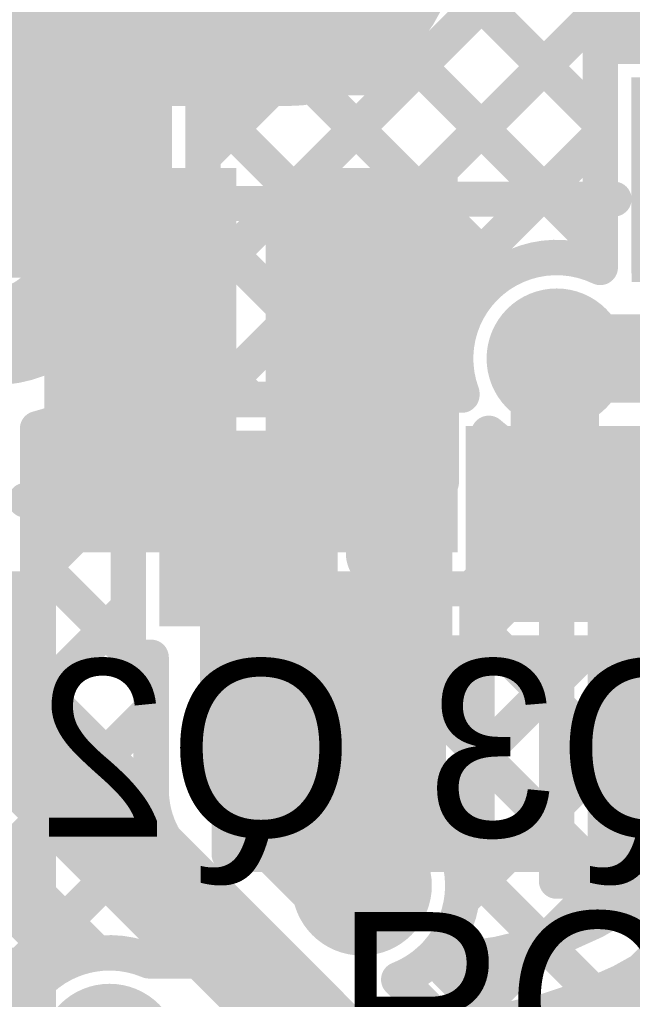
# Model space of a CAD drawing. Header units: millimetres. Extents: x 3.06 to 5.82, y 1.29 to 3.84.
# Drawn here: x 5.3687 to 5.5071, y 2.6743 to 2.8955 of the extents above; entities that cross this region are included whole.
import ezdxf

# ---------------------------------------------------------------- set-up
doc = ezdxf.new("R2010")
doc.units = ezdxf.units.MM
doc.header["$MEASUREMENT"] = 0
for name, color, linetype in [('BottomLayer', 5, 'Continuous'), ('BottomOverlay', 54, 'Continuous'), ('BottomPaste', 16, 'Continuous'), ('BottomSolder', 6, 'Continuous'), ('MultiLayer', 9, 'Continuous'), ('TopLayer', 1, 'Continuous'), ('TopOverlay', 2, 'Continuous'), ('TopPaste', 8, 'Continuous'), ('TopSolder', 216, 'Continuous'), ('ViaHoleLayer', 16, 'Continuous')]:
    doc.layers.add(name, color=color, linetype=linetype)

# ---------------------------------------------------------------- blocks, each defined once
blk = doc.blocks.new('SOT_23_B_62')
at = {"layer": 'BottomLayer'}
for points in [[(-0.05354, 0.02126), (-0.02126, 0.02126), (-0.05354, 0.05748), (-0.02126, 0.05748)], [(0.02126, 0.02126), (0.05354, 0.02126), (0.02126, 0.05748), (0.05354, 0.05748)], [(-0.01614, -0.05748), (0.01614, -0.05748), (-0.01614, -0.02126), (0.01614, -0.02126)]]:
    blk.add_solid(points, dxfattribs=at)
at = {"layer": 'BottomOverlay'}
for points, const_width in [([(-0.06439, 0.045, 1), (-0.07161, 0.045, 1)], 0.01), ([(-0.07411, 0.045, 1), (-0.06911, 0.045, 1)], 0.005), ([(-0.06689, 0.045, 1), (-0.06189, 0.045, 1)], 0.005), ([(-0.01497, 0.033, 1), (-0.01103, 0.033, 1)], 0.00394), ([(0.01103, 0.033, 1), (0.01497, 0.033, 1)], 0.00394), ([(-0.06497, 0.03, 1), (-0.06103, 0.03, 1)], 0.00394), ([(0.06103, 0.03, 1), (0.06497, 0.03, 1)], 0.00394), ([(-0.06497, -0.034, 1), (-0.06103, -0.034, 1)], 0.00394), ([(-0.06497, -0.034, 1), (-0.06103, -0.034, 1)], 0.00394), ([(-0.02597, -0.034, 1), (-0.02203, -0.034, 1)], 0.00394), ([(0.02203, -0.034, 1), (0.02597, -0.034, 1)], 0.00394), ([(0.06103, -0.034, 1), (0.06497, -0.034, 1)], 0.00394), ([(0.06103, -0.034, 1), (0.06497, -0.034, 1)], 0.00394)]:
    blk.add_lwpolyline(points, format="xyb", close=True, dxfattribs=dict(at, const_width=const_width))
at = {"layer": 'BottomOverlay', "const_width": 0.00787}
for points in [[(0.013, 0.033), (-0.013, 0.033)], [(-0.063, 0.03), (-0.063, -0.034)], [(0.063, 0.03), (0.063, -0.034)], [(-0.024, -0.034), (-0.063, -0.034)], [(0.063, -0.034), (0.024, -0.034)]]:
    blk.add_lwpolyline(points, dxfattribs=at)
at = {"layer": 'BottomPaste'}
for points in [[(-0.05354, 0.02126), (-0.02126, 0.02126), (-0.05354, 0.05748), (-0.02126, 0.05748)], [(0.02126, 0.02126), (0.05354, 0.02126), (0.02126, 0.05748), (0.05354, 0.05748)], [(-0.01614, -0.05748), (0.01614, -0.05748), (-0.01614, -0.02126), (0.01614, -0.02126)]]:
    blk.add_solid(points, dxfattribs=at)
at = {"layer": 'BottomSolder'}
for points in [[(-0.05754, 0.01726), (-0.01726, 0.01726), (-0.05754, 0.06148), (-0.01726, 0.06148)], [(0.01726, 0.01726), (0.05754, 0.01726), (0.01726, 0.06148), (0.05754, 0.06148)], [(-0.02014, -0.06148), (0.02014, -0.06148), (-0.02014, -0.01726), (0.02014, -0.01726)]]:
    blk.add_solid(points, dxfattribs=at)
blk = doc.blocks.new('ESP32_WROOM_32__16MB__63')
at = {"layer": 'TopLayer'}
for points in [[(0.19803, -0.38406), (0.19803, -0.30531), (0.1626, -0.38406), (0.1626, -0.30531)], [(0.24803, -0.38406), (0.24803, -0.30531), (0.2126, -0.38406), (0.2126, -0.30531)]]:
    blk.add_solid(points, dxfattribs=at)
at = {"layer": 'TopOverlay', "const_width": 0.01}
blk.add_lwpolyline([(0.268, -0.37), (0.366, -0.37)], dxfattribs=at)
at = {"layer": 'TopOverlay', "const_width": 0.005}
blk.add_lwpolyline([(0.2655, -0.37, 1), (0.2705, -0.37, 1)], format="xyb", close=True, dxfattribs=at)
at = {"layer": 'TopPaste'}
for points in [[(0.19803, -0.38406), (0.19803, -0.30531), (0.1626, -0.38406), (0.1626, -0.30531)], [(0.24803, -0.38406), (0.24803, -0.30531), (0.2126, -0.38406), (0.2126, -0.30531)]]:
    blk.add_solid(points, dxfattribs=at)
at = {"layer": 'TopSolder'}
for points in [[(0.29128, -0.27703), (0.37802, -0.27703), (0.29128, -0.2336), (0.37802, -0.2336)], [(0.29128, -0.32703), (0.37802, -0.32703), (0.29128, -0.2836), (0.37802, -0.2836)], [(0.20203, -0.38806), (0.20203, -0.30131), (0.1586, -0.38806), (0.1586, -0.30131)], [(0.25203, -0.38806), (0.25203, -0.30131), (0.2086, -0.38806), (0.2086, -0.30131)]]:
    blk.add_solid(points, dxfattribs=at)
blk = doc.blocks.new('RES_0805_64')
at = {"layer": 'TopLayer'}
for points in [[(-0.06, -0.025), (-0.02, -0.025), (-0.06, 0.025), (-0.02, 0.025)], [(0.02, -0.025), (0.06, -0.025), (0.02, 0.025), (0.06, 0.025)]]:
    blk.add_solid(points, dxfattribs=at)
at = {"layer": 'TopOverlay', "const_width": 0.00787}
for points in [[(-0.065, 0.03), (0.065, 0.03)], [(-0.065, 0.03), (-0.065, -0.03)], [(0.065, 0.03), (0.065, -0.03)], [(-0.065, -0.03), (0.065, -0.03)]]:
    blk.add_lwpolyline(points, dxfattribs=at)
at = {"layer": 'TopOverlay', "const_width": 0.00394}
for points in [[(-0.06697, 0.03, 1), (-0.06303, 0.03, 1)], [(-0.06697, 0.03, 1), (-0.06303, 0.03, 1)], [(0.06303, 0.03, 1), (0.06697, 0.03, 1)], [(0.06303, 0.03, 1), (0.06697, 0.03, 1)], [(-0.06697, -0.03, 1), (-0.06303, -0.03, 1)], [(-0.06697, -0.03, 1), (-0.06303, -0.03, 1)], [(0.06303, -0.03, 1), (0.06697, -0.03, 1)], [(0.06303, -0.03, 1), (0.06697, -0.03, 1)]]:
    blk.add_lwpolyline(points, format="xyb", close=True, dxfattribs=at)
at = {"layer": 'TopPaste'}
for points in [[(-0.06, -0.025), (-0.02, -0.025), (-0.06, 0.025), (-0.02, 0.025)], [(0.02, -0.025), (0.06, -0.025), (0.02, 0.025), (0.06, 0.025)]]:
    blk.add_solid(points, dxfattribs=at)
at = {"layer": 'TopSolder'}
for points in [[(-0.064, -0.029), (-0.016, -0.029), (-0.064, 0.029), (-0.016, 0.029)], [(0.016, -0.029), (0.064, -0.029), (0.016, 0.029), (0.064, 0.029)]]:
    blk.add_solid(points, dxfattribs=at)
blk = doc.blocks.new('RES_0805_65')
at = {"layer": 'TopLayer'}
for points in [[(-0.06, -0.025), (-0.02, -0.025), (-0.06, 0.025), (-0.02, 0.025)], [(0.02, -0.025), (0.06, -0.025), (0.02, 0.025), (0.06, 0.025)]]:
    blk.add_solid(points, dxfattribs=at)
at = {"layer": 'TopOverlay', "const_width": 0.00787}
for points in [[(-0.065, 0.03), (0.065, 0.03)], [(-0.065, -0.03), (-0.065, 0.03)], [(0.065, -0.03), (0.065, 0.03)], [(-0.065, -0.03), (0.065, -0.03)]]:
    blk.add_lwpolyline(points, dxfattribs=at)
at = {"layer": 'TopOverlay', "const_width": 0.00394}
for points in [[(-0.06697, 0.03, 1), (-0.06303, 0.03, 1)], [(-0.06697, 0.03, 1), (-0.06303, 0.03, 1)], [(0.06303, 0.03, 1), (0.06697, 0.03, 1)], [(0.06303, 0.03, 1), (0.06697, 0.03, 1)], [(-0.06697, -0.03, 1), (-0.06303, -0.03, 1)], [(-0.06697, -0.03, 1), (-0.06303, -0.03, 1)], [(0.06303, -0.03, 1), (0.06697, -0.03, 1)], [(0.06303, -0.03, 1), (0.06697, -0.03, 1)]]:
    blk.add_lwpolyline(points, format="xyb", close=True, dxfattribs=at)
at = {"layer": 'TopPaste'}
for points in [[(-0.06, -0.025), (-0.02, -0.025), (-0.06, 0.025), (-0.02, 0.025)], [(0.02, -0.025), (0.06, -0.025), (0.02, 0.025), (0.06, 0.025)]]:
    blk.add_solid(points, dxfattribs=at)
at = {"layer": 'TopSolder'}
for points in [[(-0.064, -0.029), (-0.016, -0.029), (-0.064, 0.029), (-0.016, 0.029)], [(0.016, -0.029), (0.064, -0.029), (0.016, 0.029), (0.064, 0.029)]]:
    blk.add_solid(points, dxfattribs=at)
blk = doc.blocks.new('RES_0805_B_67')
at = {"layer": 'BottomLayer'}
for points in [[(-0.06, -0.025), (-0.02, -0.025), (-0.06, 0.025), (-0.02, 0.025)], [(0.02, -0.025), (0.06, -0.025), (0.02, 0.025), (0.06, 0.025)]]:
    blk.add_solid(points, dxfattribs=at)
at = {"layer": 'BottomOverlay', "const_width": 0.00787}
for points in [[(-0.065, 0.03), (0.065, 0.03)], [(-0.065, -0.03), (-0.065, 0.03)], [(0.065, -0.03), (0.065, 0.03)], [(-0.065, -0.03), (0.065, -0.03)]]:
    blk.add_lwpolyline(points, dxfattribs=at)
at = {"layer": 'BottomOverlay', "const_width": 0.00394}
for points in [[(-0.06697, 0.03, 1), (-0.06303, 0.03, 1)], [(-0.06697, 0.03, 1), (-0.06303, 0.03, 1)], [(0.06303, 0.03, 1), (0.06697, 0.03, 1)], [(0.06303, 0.03, 1), (0.06697, 0.03, 1)], [(-0.06697, -0.03, 1), (-0.06303, -0.03, 1)], [(-0.06697, -0.03, 1), (-0.06303, -0.03, 1)], [(0.06303, -0.03, 1), (0.06697, -0.03, 1)], [(0.06303, -0.03, 1), (0.06697, -0.03, 1)]]:
    blk.add_lwpolyline(points, format="xyb", close=True, dxfattribs=at)
at = {"layer": 'BottomPaste'}
for points in [[(-0.06, -0.025), (-0.02, -0.025), (-0.06, 0.025), (-0.02, 0.025)], [(0.02, -0.025), (0.06, -0.025), (0.02, 0.025), (0.06, 0.025)]]:
    blk.add_solid(points, dxfattribs=at)
at = {"layer": 'BottomSolder'}
for points in [[(-0.064, -0.029), (-0.016, -0.029), (-0.064, 0.029), (-0.016, 0.029)], [(0.016, -0.029), (0.064, -0.029), (0.016, 0.029), (0.064, 0.029)]]:
    blk.add_solid(points, dxfattribs=at)
blk = doc.blocks.new('SOT_23_B_104')
at = {"layer": 'BottomLayer'}
for points in [[(-0.05354, 0.02126), (-0.02126, 0.02126), (-0.05354, 0.05748), (-0.02126, 0.05748)], [(0.02126, 0.02126), (0.05354, 0.02126), (0.02126, 0.05748), (0.05354, 0.05748)], [(-0.01614, -0.05748), (0.01614, -0.05748), (-0.01614, -0.02126), (0.01614, -0.02126)]]:
    blk.add_solid(points, dxfattribs=at)
at = {"layer": 'BottomOverlay'}
for points, const_width in [([(-0.06439, 0.045, 1), (-0.07161, 0.045, 1)], 0.01), ([(-0.07411, 0.045, 1), (-0.06911, 0.045, 1)], 0.005), ([(-0.06689, 0.045, 1), (-0.06189, 0.045, 1)], 0.005), ([(-0.01497, 0.033, 1), (-0.01103, 0.033, 1)], 0.00394), ([(0.01103, 0.033, 1), (0.01497, 0.033, 1)], 0.00394), ([(-0.06497, 0.03, 1), (-0.06103, 0.03, 1)], 0.00394), ([(0.06103, 0.03, 1), (0.06497, 0.03, 1)], 0.00394), ([(-0.06497, -0.034, 1), (-0.06103, -0.034, 1)], 0.00394), ([(-0.06497, -0.034, 1), (-0.06103, -0.034, 1)], 0.00394), ([(-0.02597, -0.034, 1), (-0.02203, -0.034, 1)], 0.00394), ([(0.02203, -0.034, 1), (0.02597, -0.034, 1)], 0.00394), ([(0.06103, -0.034, 1), (0.06497, -0.034, 1)], 0.00394), ([(0.06103, -0.034, 1), (0.06497, -0.034, 1)], 0.00394)]:
    blk.add_lwpolyline(points, format="xyb", close=True, dxfattribs=dict(at, const_width=const_width))
at = {"layer": 'BottomOverlay', "const_width": 0.00787}
for points in [[(0.013, 0.033), (-0.013, 0.033)], [(-0.063, 0.03), (-0.063, -0.034)], [(0.063, 0.03), (0.063, -0.034)], [(-0.024, -0.034), (-0.063, -0.034)], [(0.063, -0.034), (0.024, -0.034)]]:
    blk.add_lwpolyline(points, dxfattribs=at)
at = {"layer": 'BottomPaste'}
for points in [[(-0.05354, 0.02126), (-0.02126, 0.02126), (-0.05354, 0.05748), (-0.02126, 0.05748)], [(0.02126, 0.02126), (0.05354, 0.02126), (0.02126, 0.05748), (0.05354, 0.05748)], [(-0.01614, -0.05748), (0.01614, -0.05748), (-0.01614, -0.02126), (0.01614, -0.02126)]]:
    blk.add_solid(points, dxfattribs=at)
at = {"layer": 'BottomSolder'}
for points in [[(-0.05754, 0.01726), (-0.01726, 0.01726), (-0.05754, 0.06148), (-0.01726, 0.06148)], [(0.01726, 0.01726), (0.05754, 0.01726), (0.01726, 0.06148), (0.05754, 0.06148)], [(-0.02014, -0.06148), (0.02014, -0.06148), (-0.02014, -0.01726), (0.02014, -0.01726)]]:
    blk.add_solid(points, dxfattribs=at)

msp = doc.modelspace()

# ---------------------------------------------------------------- linework, layer by layer
at = {"layer": 'BottomLayer'}
for points, const_width in [([(5.383, 2.85937), (5.383, 3.218)], 0.02), ([(5.41014, 2.83627), (5.53087, 2.957)], 0.008), ([(5.454, 2.88244), (5.454, 2.94886)], 0.008), ([(5.454, 2.94643), (5.51095, 2.88948)], 0.008), ([(5.41189, 2.80974), (5.5335, 2.93135)], 0.008), ([(5.454, 2.91815), (5.49986, 2.87229)], 0.008), ([(5.454, 2.88986), (5.49986, 2.844)], 0.008), ([(5.49986, 2.88948), (5.55414, 2.88948)], 0.008), ([(5.49986, 2.83957), (5.49986, 2.88948)], 0.008), ([(5.41014, 2.88244), (5.454, 2.88244)], 0.008), ([(5.41014, 2.86456), (5.42802, 2.88244)], 0.008), ([(5.41014, 2.83026), (5.41014, 2.88244)], 0.008), ([(5.43314, 2.88244), (5.4775, 2.83808)], 0.008), ([(5.41014, 2.87715), (5.46721, 2.82008)], 0.008), ([(5.44018, 2.80974), (5.49986, 2.86942)], 0.008), ([(5.36298, 2.85937), (5.383, 2.85937)], 0.02), ([(5.383, 2.844), (5.383, 2.85937)], 0.02), ([(5.41014, 2.84887), (5.46246, 2.79655)], 0.008), ([(5.40413, 2.83026), (5.41014, 2.83627)], 0.008), ([(5.279, 2.824), (5.363, 2.824)], 0.022), ([(5.40181, 2.82794), (5.40413, 2.83026)], 0.008), ([(5.40269, 2.83026), (5.41014, 2.83026)], 0.008), ([(5.40209, 2.82864), (5.42098, 2.80974)], 0.008), ([(5.4896, 2.78163), (5.4896, 2.819)], 0.02), ([(5.4896, 2.819), (5.49, 2.819)], 0.02), ([(5.39033, 2.81211), (5.39326, 2.80918)], 0.008), ([(5.46246, 2.81074), (5.4686, 2.81074)], 0.008), ([(5.46246, 2.75252), (5.46246, 2.81074)], 0.008), ([(5.39326, 2.80974), (5.44754, 2.80974)], 0.008), ([(5.39326, 2.75152), (5.39326, 2.80974)], 0.008), ([(5.44754, 2.75152), (5.44754, 2.80974)], 0.008), ([(5.37274, 2.79887), (5.37906, 2.80519)], 0.008), ([(5.44754, 2.78882), (5.46246, 2.80373)], 0.008), ([(5.37274, 2.75152), (5.37274, 2.80315)], 0.008), ([(5.37274, 2.80142), (5.39326, 2.7809)], 0.008), ([(5.37274, 2.77059), (5.39326, 2.79111)], 0.008), ([(5.4204, 2.7216), (5.4204, 2.78063)], 0.022), ([(5.44754, 2.78318), (5.46246, 2.76827)], 0.008), ([(5.44754, 2.76054), (5.46246, 2.77545)], 0.008), ([(5.37274, 2.77313), (5.39326, 2.75261)], 0.008), ([(5.46857, 2.69671), (5.53726, 2.7654)], 0.008), ([(4.789, 2.15856), (5.39326, 2.76282)], 0.008), ([(5.44754, 2.7549), (5.50611, 2.69633)], 0.008), ([(5.30675, 2.75427), (5.37868, 2.68234)], 0.008), ([(5.31846, 2.75152), (5.37274, 2.75152)], 0.008), ([(5.33778, 2.75152), (5.4063, 2.683)], 0.008), ([(5.36607, 2.75152), (5.39855, 2.71904)], 0.008), ([(5.39326, 2.75152), (5.3984, 2.75152)], 0.008), ([(5.39435, 2.75152), (5.3984, 2.74747)], 0.008), ([(5.3984, 2.7216), (5.3984, 2.75152)], 0.008), ([(5.4424, 2.75152), (5.44754, 2.75152)], 0.008), ([(5.4424, 2.73071), (5.4424, 2.75152)], 0.008), ([(5.4442, 2.72891), (5.46781, 2.75252)], 0.008), ([(5.46087, 2.7173), (5.49609, 2.75252)], 0.008), ([(5.46246, 2.75252), (5.51674, 2.75252)], 0.008), ([(5.4782, 2.75252), (5.52146, 2.70927)], 0.008), ([(5.50649, 2.75252), (5.5333, 2.7257)], 0.008), ([(4.789, 2.13028), (5.3984, 2.73968)], 0.008), ([(5.48743, 2.68729), (5.53911, 2.73897)], 0.008), ([(5.4424, 2.73175), (5.4522, 2.72195)], 0.008), ([(5.4424, 2.73071), (5.45082, 2.7223)], 0.008), ([(5.4204, 2.7216), (5.442, 2.7)], 0.022), ([(4.789, 2.10199), (5.40011, 2.7131)], 0.008), ([(5.442, 2.7), (5.446, 2.7)], 0.022), ([(5.46795, 2.7062), (5.48701, 2.68715)], 0.008), ([(5.40488, 2.706), (5.4264, 2.68448)], 0.008), ([(5.39829, 2.683), (5.41309, 2.6978)], 0.008), ([(5.39791, 2.683), (5.42804, 2.683)], 0.008)]:
    msp.add_lwpolyline(points, dxfattribs=dict(at, const_width=const_width))
for points, const_width in [([(5.452, 2.88986, 1), (5.456, 2.88986, 1)], 0.004), ([(5.49786, 2.88948, 1), (5.50186, 2.88948, 1)], 0.004), ([(5.49786, 2.88948, 1), (5.50186, 2.88948, 1)], 0.004), ([(5.50895, 2.88948, 1), (5.51295, 2.88948, 1)], 0.004), ([(5.40814, 2.88244, 1), (5.41214, 2.88244, 1)], 0.004), ([(5.40814, 2.88244, 1), (5.41214, 2.88244, 1)], 0.004), ([(5.42602, 2.88244, 1), (5.43002, 2.88244, 1)], 0.004), ([(5.43114, 2.88244, 1), (5.43514, 2.88244, 1)], 0.004), ([(5.452, 2.88244, 1), (5.456, 2.88244, 1)], 0.004), ([(5.452, 2.88244, 1), (5.456, 2.88244, 1)], 0.004), ([(5.40814, 2.87715, 1), (5.41214, 2.87715, 1)], 0.004), ([(5.49786, 2.87229, 1), (5.50186, 2.87229, 1)], 0.004), ([(5.49786, 2.86942, 1), (5.50186, 2.86942, 1)], 0.004), ([(5.35798, 2.85937, 1), (5.36798, 2.85937, 1)], 0.01), ([(5.35798, 2.85937, 1), (5.36798, 2.85937, 1)], 0.01), ([(5.378, 2.85937, 1), (5.388, 2.85937, 1)], 0.01), ([(5.378, 2.85937, 1), (5.388, 2.85937, 1)], 0.01), ([(5.378, 2.85937, 1), (5.388, 2.85937, 1)], 0.01), ([(5.40814, 2.86456, 1), (5.41214, 2.86456, 1)], 0.004), ([(5.3775, 2.844, 1), (5.3885, 2.844, 1)], 0.011), ([(5.378, 2.844, 1), (5.388, 2.844, 1)], 0.01), ([(5.40814, 2.84887, 1), (5.41214, 2.84887, 1)], 0.004), ([(5.49786, 2.844, 1), (5.50186, 2.844, 1)], 0.004), ([(5.49786, 2.83957, 1), (5.50186, 2.83957, 1)], 0.004), ([(5.49786, 2.83957, 1), (5.50186, 2.83957, 1)], 0.004), ([(5.4755, 2.83808, 1), (5.4795, 2.83808, 1)], 0.004), ([(5.40814, 2.83627, 1), (5.41214, 2.83627, 1)], 0.004), ([(5.40814, 2.83627, 1), (5.41214, 2.83627, 1)], 0.004), ([(5.3575, 2.824, 1), (5.3685, 2.824, 1)], 0.011), ([(5.3575, 2.824, 1), (5.3685, 2.824, 1)], 0.011), ([(5.40069, 2.83026, 1), (5.40469, 2.83026, 1)], 0.004), ([(5.40069, 2.83026, 1), (5.40469, 2.83026, 1)], 0.004), ([(5.40213, 2.83026, 1), (5.40613, 2.83026, 1)], 0.004), ([(5.40213, 2.83026, 1), (5.40613, 2.83026, 1)], 0.004), ([(5.40814, 2.83026, 1), (5.41214, 2.83026, 1)], 0.004), ([(5.40814, 2.83026, 1), (5.41214, 2.83026, 1)], 0.004), ([(5.39981, 2.82794, 1), (5.40381, 2.82794, 1)], 0.004), ([(5.40009, 2.82864, 1), (5.40409, 2.82864, 1)], 0.004), ([(5.48409, 2.819, 1), (5.49591, 2.819, 1)], 0.01181), ([(5.4846, 2.819, 1), (5.4946, 2.819, 1)], 0.01), ([(5.4846, 2.819, 1), (5.4946, 2.819, 1)], 0.01), ([(5.485, 2.819, 1), (5.495, 2.819, 1)], 0.01), ([(5.46521, 2.82008, 1), (5.46921, 2.82008, 1)], 0.004), ([(5.38833, 2.81211, 1), (5.39233, 2.81211, 1)], 0.004), ([(5.46046, 2.81074, 1), (5.46446, 2.81074, 1)], 0.004), ([(5.46046, 2.81074, 1), (5.46446, 2.81074, 1)], 0.004), ([(5.4666, 2.81111, 1), (5.4706, 2.81111, 1)], 0.004), ([(5.4666, 2.81074, 1), (5.4706, 2.81074, 1)], 0.004), ([(5.39126, 2.80974, 1), (5.39526, 2.80974, 1)], 0.004), ([(5.39126, 2.80974, 1), (5.39526, 2.80974, 1)], 0.004), ([(5.39126, 2.80918, 1), (5.39526, 2.80918, 1)], 0.004), ([(5.40989, 2.80974, 1), (5.41389, 2.80974, 1)], 0.004), ([(5.41898, 2.80974, 1), (5.42298, 2.80974, 1)], 0.004), ([(5.43818, 2.80974, 1), (5.44218, 2.80974, 1)], 0.004), ([(5.44554, 2.80974, 1), (5.44954, 2.80974, 1)], 0.004), ([(5.44554, 2.80974, 1), (5.44954, 2.80974, 1)], 0.004), ([(5.37706, 2.80519, 1), (5.38106, 2.80519, 1)], 0.004), ([(5.46046, 2.80373, 1), (5.46446, 2.80373, 1)], 0.004), ([(5.37074, 2.80315, 1), (5.37474, 2.80315, 1)], 0.004), ([(5.37074, 2.80315, 1), (5.37474, 2.80315, 1)], 0.004), ([(5.37074, 2.80142, 1), (5.37474, 2.80142, 1)], 0.004), ([(5.37074, 2.79887, 1), (5.37474, 2.79887, 1)], 0.004), ([(5.46046, 2.79655, 1), (5.46446, 2.79655, 1)], 0.004), ([(5.39126, 2.79111, 1), (5.39526, 2.79111, 1)], 0.004), ([(5.44554, 2.78882, 1), (5.44954, 2.78882, 1)], 0.004), ([(5.4149, 2.78063, 1), (5.4259, 2.78063, 1)], 0.011), ([(5.4154, 2.78063, 1), (5.4254, 2.78063, 1)], 0.01), ([(5.4846, 2.78163, 1), (5.4946, 2.78163, 1)], 0.01), ([(5.413, 2.77823, 1), (5.423, 2.77823, 1)], 0.01), ([(5.44554, 2.78318, 1), (5.44954, 2.78318, 1)], 0.004), ([(5.39126, 2.7809, 1), (5.39526, 2.7809, 1)], 0.004), ([(5.46046, 2.77545, 1), (5.46446, 2.77545, 1)], 0.004), ([(5.37074, 2.77313, 1), (5.37474, 2.77313, 1)], 0.004), ([(5.37074, 2.77059, 1), (5.37474, 2.77059, 1)], 0.004), ([(5.46046, 2.76827, 1), (5.46446, 2.76827, 1)], 0.004), ([(5.39126, 2.76282, 1), (5.39526, 2.76282, 1)], 0.004), ([(5.44554, 2.76054, 1), (5.44954, 2.76054, 1)], 0.004), ([(5.44554, 2.7549, 1), (5.44954, 2.7549, 1)], 0.004), ([(5.39126, 2.75261, 1), (5.39526, 2.75261, 1)], 0.004), ([(5.36407, 2.75152, 1), (5.36807, 2.75152, 1)], 0.004), ([(5.37074, 2.75152, 1), (5.37474, 2.75152, 1)], 0.004), ([(5.37074, 2.75152, 1), (5.37474, 2.75152, 1)], 0.004), ([(5.39126, 2.75152, 1), (5.39526, 2.75152, 1)], 0.004), ([(5.39126, 2.75152, 1), (5.39526, 2.75152, 1)], 0.004), ([(5.39235, 2.75152, 1), (5.39635, 2.75152, 1)], 0.004), ([(5.3964, 2.75152, 1), (5.4004, 2.75152, 1)], 0.004), ([(5.3964, 2.75152, 1), (5.4004, 2.75152, 1)], 0.004), ([(5.4404, 2.75152, 1), (5.4444, 2.75152, 1)], 0.004), ([(5.4404, 2.75152, 1), (5.4444, 2.75152, 1)], 0.004), ([(5.44554, 2.75152, 1), (5.44954, 2.75152, 1)], 0.004), ([(5.44554, 2.75152, 1), (5.44954, 2.75152, 1)], 0.004), ([(5.46046, 2.75252, 1), (5.46446, 2.75252, 1)], 0.004), ([(5.46046, 2.75252, 1), (5.46446, 2.75252, 1)], 0.004), ([(5.46581, 2.75252, 1), (5.46981, 2.75252, 1)], 0.004), ([(5.4762, 2.75252, 1), (5.4802, 2.75252, 1)], 0.004), ([(5.49409, 2.75252, 1), (5.49809, 2.75252, 1)], 0.004), ([(5.50449, 2.75252, 1), (5.50849, 2.75252, 1)], 0.004), ([(5.3964, 2.74747, 1), (5.4004, 2.74747, 1)], 0.004), ([(5.3964, 2.73968, 1), (5.4004, 2.73968, 1)], 0.004), ([(5.4404, 2.73175, 1), (5.4444, 2.73175, 1)], 0.004), ([(5.4404, 2.73071, 1), (5.4444, 2.73071, 1)], 0.004), ([(5.4404, 2.73071, 1), (5.4444, 2.73071, 1)], 0.004), ([(5.4149, 2.7216, 1), (5.4259, 2.7216, 1)], 0.011), ([(5.4149, 2.7216, 1), (5.4259, 2.7216, 1)], 0.011), ([(5.4422, 2.72891, 1), (5.4462, 2.72891, 1)], 0.004), ([(5.44882, 2.7223, 1), (5.45282, 2.7223, 1)], 0.004), ([(5.44882, 2.7223, 1), (5.45282, 2.7223, 1)], 0.004), ([(5.4502, 2.72195, 1), (5.4542, 2.72195, 1)], 0.004), ([(5.3964, 2.7216, 1), (5.4004, 2.7216, 1)], 0.004), ([(5.3964, 2.7216, 1), (5.4004, 2.7216, 1)], 0.004), ([(5.3964, 2.7216, 1), (5.4004, 2.7216, 1)], 0.004), ([(5.39655, 2.71904, 1), (5.40055, 2.71904, 1)], 0.004), ([(5.45887, 2.7173, 1), (5.46287, 2.7173, 1)], 0.004), ([(5.39811, 2.7131, 1), (5.40211, 2.7131, 1)], 0.004), ([(5.4365, 2.7, 1), (5.4475, 2.7, 1)], 0.011), ([(5.4365, 2.7, 1), (5.4475, 2.7, 1)], 0.011), ([(5.44009, 2.7, 1), (5.45191, 2.7, 1)], 0.01181), ([(5.4405, 2.7, 1), (5.4515, 2.7, 1)], 0.011), ([(5.46595, 2.7062, 1), (5.46995, 2.7062, 1)], 0.004), ([(5.40285, 2.70604, 1), (5.40685, 2.70604, 1)], 0.004), ([(5.40288, 2.706, 1), (5.40688, 2.706, 1)], 0.004), ([(5.40288, 2.706, 1), (5.40688, 2.706, 1)], 0.004), ([(5.46681, 2.7, 1), (5.47081, 2.7, 1)], 0.004), ([(5.46681, 2.7, 1), (5.47081, 2.7, 1)], 0.004), ([(5.41109, 2.6978, 1), (5.41509, 2.6978, 1)], 0.004), ([(5.46657, 2.69671, 1), (5.47057, 2.69671, 1)], 0.004), ([(5.50411, 2.69633, 1), (5.50811, 2.69633, 1)], 0.004), ([(5.48501, 2.68715, 1), (5.48901, 2.68715, 1)], 0.004), ([(5.48543, 2.68729, 1), (5.48943, 2.68729, 1)], 0.004), ([(5.4244, 2.68448, 1), (5.4284, 2.68448, 1)], 0.004), ([(5.37668, 2.68234, 1), (5.38068, 2.68234, 1)], 0.004), ([(5.39591, 2.683, 1), (5.39991, 2.683, 1)], 0.004), ([(5.39591, 2.683, 1), (5.39991, 2.683, 1)], 0.004), ([(5.39629, 2.683, 1), (5.40029, 2.683, 1)], 0.004), ([(5.4043, 2.683, 1), (5.4083, 2.683, 1)], 0.004), ([(5.42604, 2.683, 1), (5.43004, 2.683, 1)], 0.004), ([(5.45921, 2.683, 1), (5.46321, 2.683, 1)], 0.004), ([(5.45923, 2.683, 1), (5.46323, 2.683, 1)], 0.004)]:
    msp.add_lwpolyline(points, format="xyb", close=True, dxfattribs=dict(at, const_width=const_width))
for points, const_width in [([(5.36298, 2.85937, -0.414214), (5.343, 2.87935)], 0.02), ([(5.383, 2.844, -0.414214), (5.363, 2.824)], 0.022), ([(5.4686, 2.81111, -0.673566), (5.49986, 2.83957)], 0.008), ([(5.40269, 2.83026, -0.256267), (5.37274, 2.80315)], 0.008), ([(5.418, 2.77823, -0.414214), (5.4204, 2.78063)], 0.02), ([(5.5644, 2.76517, -0.414214), (5.46123, 2.662)], 0.02), ([(5.54242, 2.75252, -0.369641), (5.46123, 2.683)], 0.008), ([(5.58476, 2.75252, -0.384634), (5.46123, 2.641)], 0.008), ([(5.45082, 2.7223, -0.353197), (5.46881, 2.7)], 0.008), ([(5.40488, 2.706, -0.199566), (5.3984, 2.7216)], 0.008), ([(5.40485, 2.70604, -0.198912), (5.3984, 2.7216)], 0.008), ([(5.46881, 2.7, -0.213381), (5.46121, 2.683)], 0.008), ([(5.39791, 2.641, -1.5104), (5.39791, 2.683)], 0.008)]:
    msp.add_lwpolyline(points, format="xyb", dxfattribs=dict(at, const_width=const_width))
at = {"layer": 'BottomSolder', "const_width": 0.01581}
for points in [[(5.48209, 2.819, 1), (5.49791, 2.819, 1)], [(5.43809, 2.7, 1), (5.45391, 2.7, 1)], [(5.38109, 2.662, 1), (5.39691, 2.662, 1)]]:
    msp.add_lwpolyline(points, format="xyb", close=True, dxfattribs=at)
at = {"layer": 'MultiLayer', "const_width": 0.01181}
for points in [[(5.48409, 2.819, 1), (5.49591, 2.819, 1)], [(5.44009, 2.7, 1), (5.45191, 2.7, 1)]]:
    msp.add_lwpolyline(points, format="xyb", close=True, dxfattribs=at)
at = {"layer": 'TopLayer'}
for points, const_width in [([(5.457, 2.915, -0.414214), (5.429, 2.887)], 0.022), ([(5.50976, 2.819, -0.414214), (5.524, 2.80476)], 0.02), ([(5.49891, 2.798, -0.292351), (5.47468, 2.8021)], 0.008), ([(5.46881, 2.7, -0.308339), (5.45434, 2.67877)], 0.008), ([(5.38009, 2.683, -0.070121), (5.38624, 2.68464)], 0.008)]:
    msp.add_lwpolyline(points, format="xyb", dxfattribs=dict(at, const_width=const_width))
for points, const_width in [([(5.265, 2.887), (5.429, 2.887)], 0.022), ([(5.49, 2.819), (5.50976, 2.819)], 0.02), ([(5.47468, 2.76826), (5.47468, 2.8021)], 0.008), ([(5.47468, 2.78767), (5.484, 2.79699)], 0.008), ([(5.49891, 2.798), (5.503, 2.798)], 0.008), ([(5.503, 2.773), (5.503, 2.798)], 0.008), ([(5.49108, 2.79621), (5.503, 2.78429)], 0.008), ([(5.472, 2.75671), (5.503, 2.78771)], 0.008), ([(5.47468, 2.78433), (5.49, 2.76901)], 0.008), ([(5.49, 2.773), (5.503, 2.773)], 0.008), ([(5.49, 2.701), (5.49, 2.773)], 0.008), ([(5.472, 2.701), (5.472, 2.76826)], 0.008), ([(5.472, 2.75872), (5.49, 2.74072)], 0.008), ([(5.343, 2.742), (5.36, 2.742)], 0.022), ([(5.36, 2.742), (5.491, 2.611)], 0.022), ([(5.472, 2.72842), (5.49, 2.74642)], 0.008), ([(5.441, 2.737), (5.446, 2.732)], 0.02), ([(5.446, 2.7), (5.446, 2.732)], 0.02), ([(5.472, 2.73044), (5.49, 2.71244)], 0.008), ([(5.46857, 2.69671), (5.49, 2.71814)], 0.008), ([(5.35002, 2.711), (5.36802, 2.693)], 0.008), ([(5.35989, 2.711), (5.37789, 2.693)], 0.008), ([(5.35172, 2.693), (5.3648, 2.70608)], 0.008), ([(5.472, 2.70216), (5.56069, 2.61347)], 0.008), ([(5.46663, 2.66648), (5.50114, 2.701)], 0.008), ([(5.46879, 2.701), (5.472, 2.701)], 0.008), ([(5.48077, 2.65234), (5.52943, 2.701)], 0.008), ([(5.49, 2.701), (5.552, 2.701)], 0.008), ([(5.50144, 2.701), (5.57016, 2.63228)], 0.008), ([(5.307, 2.693), (5.37789, 2.693)], 0.008), ([(5.379, 2.69189), (5.38624, 2.68464)], 0.008), ([(5.379, 2.683), (5.379, 2.69189)], 0.008), ([(5.46207, 2.68381), (5.58581, 2.56006)], 0.008), ([(5.45434, 2.67877), (5.50652, 2.6266)], 0.008)]:
    msp.add_lwpolyline(points, dxfattribs=dict(at, const_width=const_width))
for points, const_width in [([(5.4235, 2.887, 1), (5.4345, 2.887, 1)], 0.011), ([(5.4235, 2.887, 1), (5.4345, 2.887, 1)], 0.011), ([(5.48409, 2.819, 1), (5.49591, 2.819, 1)], 0.01181), ([(5.485, 2.819, 1), (5.495, 2.819, 1)], 0.01), ([(5.50476, 2.819, 1), (5.51476, 2.819, 1)], 0.01), ([(5.50476, 2.819, 1), (5.51476, 2.819, 1)], 0.01), ([(5.47268, 2.8021, 1), (5.47668, 2.8021, 1)], 0.004), ([(5.47268, 2.8021, 1), (5.47668, 2.8021, 1)], 0.004), ([(5.482, 2.79699, 1), (5.486, 2.79699, 1)], 0.004), ([(5.49691, 2.798, 1), (5.50091, 2.798, 1)], 0.004), ([(5.49691, 2.798, 1), (5.50091, 2.798, 1)], 0.004), ([(5.501, 2.798, 1), (5.505, 2.798, 1)], 0.004), ([(5.501, 2.798, 1), (5.505, 2.798, 1)], 0.004), ([(5.48908, 2.79621, 1), (5.49308, 2.79621, 1)], 0.004), ([(5.47268, 2.78767, 1), (5.47668, 2.78767, 1)], 0.004), ([(5.501, 2.78771, 1), (5.505, 2.78771, 1)], 0.004), ([(5.47268, 2.78433, 1), (5.47668, 2.78433, 1)], 0.004), ([(5.501, 2.78429, 1), (5.505, 2.78429, 1)], 0.004), ([(5.488, 2.773, 1), (5.492, 2.773, 1)], 0.004), ([(5.488, 2.773, 1), (5.492, 2.773, 1)], 0.004), ([(5.501, 2.773, 1), (5.505, 2.773, 1)], 0.004), ([(5.501, 2.773, 1), (5.505, 2.773, 1)], 0.004), ([(5.47, 2.76826, 1), (5.474, 2.76826, 1)], 0.004), ([(5.47268, 2.76826, 1), (5.47668, 2.76826, 1)], 0.004), ([(5.488, 2.76901, 1), (5.492, 2.76901, 1)], 0.004), ([(5.47, 2.75872, 1), (5.474, 2.75872, 1)], 0.004), ([(5.47, 2.75671, 1), (5.474, 2.75671, 1)], 0.004), ([(5.3545, 2.742, 1), (5.3655, 2.742, 1)], 0.011), ([(5.3545, 2.742, 1), (5.3655, 2.742, 1)], 0.011), ([(5.488, 2.74642, 1), (5.492, 2.74642, 1)], 0.004), ([(5.436, 2.737, 1), (5.446, 2.737, 1)], 0.01), ([(5.488, 2.74072, 1), (5.492, 2.74072, 1)], 0.004), ([(5.441, 2.732, 1), (5.451, 2.732, 1)], 0.01), ([(5.441, 2.732, 1), (5.451, 2.732, 1)], 0.01), ([(5.47, 2.73044, 1), (5.474, 2.73044, 1)], 0.004), ([(5.47, 2.72842, 1), (5.474, 2.72842, 1)], 0.004), ([(5.488, 2.71814, 1), (5.492, 2.71814, 1)], 0.004), ([(5.488, 2.71244, 1), (5.492, 2.71244, 1)], 0.004), ([(5.44009, 2.7, 1), (5.45191, 2.7, 1)], 0.01181), ([(5.3628, 2.70608, 1), (5.3668, 2.70608, 1)], 0.004), ([(5.441, 2.7, 1), (5.451, 2.7, 1)], 0.01), ([(5.47, 2.70216, 1), (5.474, 2.70216, 1)], 0.004), ([(5.46679, 2.701, 1), (5.47079, 2.701, 1)], 0.004), ([(5.46681, 2.7, 1), (5.47081, 2.7, 1)], 0.004), ([(5.47, 2.701, 1), (5.474, 2.701, 1)], 0.004), ([(5.47, 2.701, 1), (5.474, 2.701, 1)], 0.004), ([(5.488, 2.701, 1), (5.492, 2.701, 1)], 0.004), ([(5.488, 2.701, 1), (5.492, 2.701, 1)], 0.004), ([(5.49914, 2.701, 1), (5.50314, 2.701, 1)], 0.004), ([(5.49944, 2.701, 1), (5.50344, 2.701, 1)], 0.004), ([(5.46657, 2.69671, 1), (5.47057, 2.69671, 1)], 0.004), ([(5.36602, 2.693, 1), (5.37002, 2.693, 1)], 0.004), ([(5.37589, 2.693, 1), (5.37989, 2.693, 1)], 0.004), ([(5.37589, 2.693, 1), (5.37989, 2.693, 1)], 0.004), ([(5.377, 2.69189, 1), (5.381, 2.69189, 1)], 0.004), ([(5.377, 2.69189, 1), (5.381, 2.69189, 1)], 0.004), ([(5.38424, 2.68464, 1), (5.38824, 2.68464, 1)], 0.004), ([(5.38424, 2.68464, 1), (5.38824, 2.68464, 1)], 0.004), ([(5.377, 2.683, 1), (5.381, 2.683, 1)], 0.004), ([(5.37809, 2.683, 1), (5.38209, 2.683, 1)], 0.004), ([(5.46007, 2.68381, 1), (5.46407, 2.68381, 1)], 0.004), ([(5.45234, 2.67877, 1), (5.45634, 2.67877, 1)], 0.004), ([(5.45234, 2.67877, 1), (5.45634, 2.67877, 1)], 0.004)]:
    msp.add_lwpolyline(points, format="xyb", close=True, dxfattribs=dict(at, const_width=const_width))
at = {"layer": 'TopSolder', "const_width": 0.01581}
for points in [[(5.48209, 2.819, 1), (5.49791, 2.819, 1)], [(5.43809, 2.7, 1), (5.45391, 2.7, 1)], [(5.38109, 2.662, 1), (5.39691, 2.662, 1)]]:
    msp.add_lwpolyline(points, format="xyb", close=True, dxfattribs=at)
at = {"layer": 'ViaHoleLayer', "const_width": 0.00787}
for points in [[(5.48606, 2.819, 1), (5.49394, 2.819, 1)], [(5.44206, 2.7, 1), (5.44994, 2.7, 1)]]:
    msp.add_lwpolyline(points, format="xyb", close=True, dxfattribs=at)

# ---------------------------------------------------------------- block references
for name, p, rotation in [('ESP32_WROOM_32__16MB__63', (5.21565, 3.16331), 360), ('RES_0805_B_67', (5.383, 2.91844), 360), ('SOT_23_B_62', (5.383, 2.82), 180), ('SOT_23_B_104', (5.527, 2.821), 180), ('RES_0805_64', (5.343, 2.702), 90), ('RES_0805_65', (5.481, 2.737), 360)]:
    msp.add_blockref(name, p, dxfattribs=dict(rotation=rotation))

# ---------------------------------------------------------------- texts
at = {"layer": 'BottomOverlay', "text_generation_flag": 2}
for s, p in [('Q2', (5.444, 2.711)), ('Q3', (5.532, 2.711))]:
    msp.add_text(s, height=0.04, dxfattribs=at).set_placement(p)
at = {"layer": 'TopOverlay'}
msp.add_text('RC2', height=0.04, dxfattribs=at).set_placement((5.44, 2.654))

doc.saveas('drawing.dxf')
